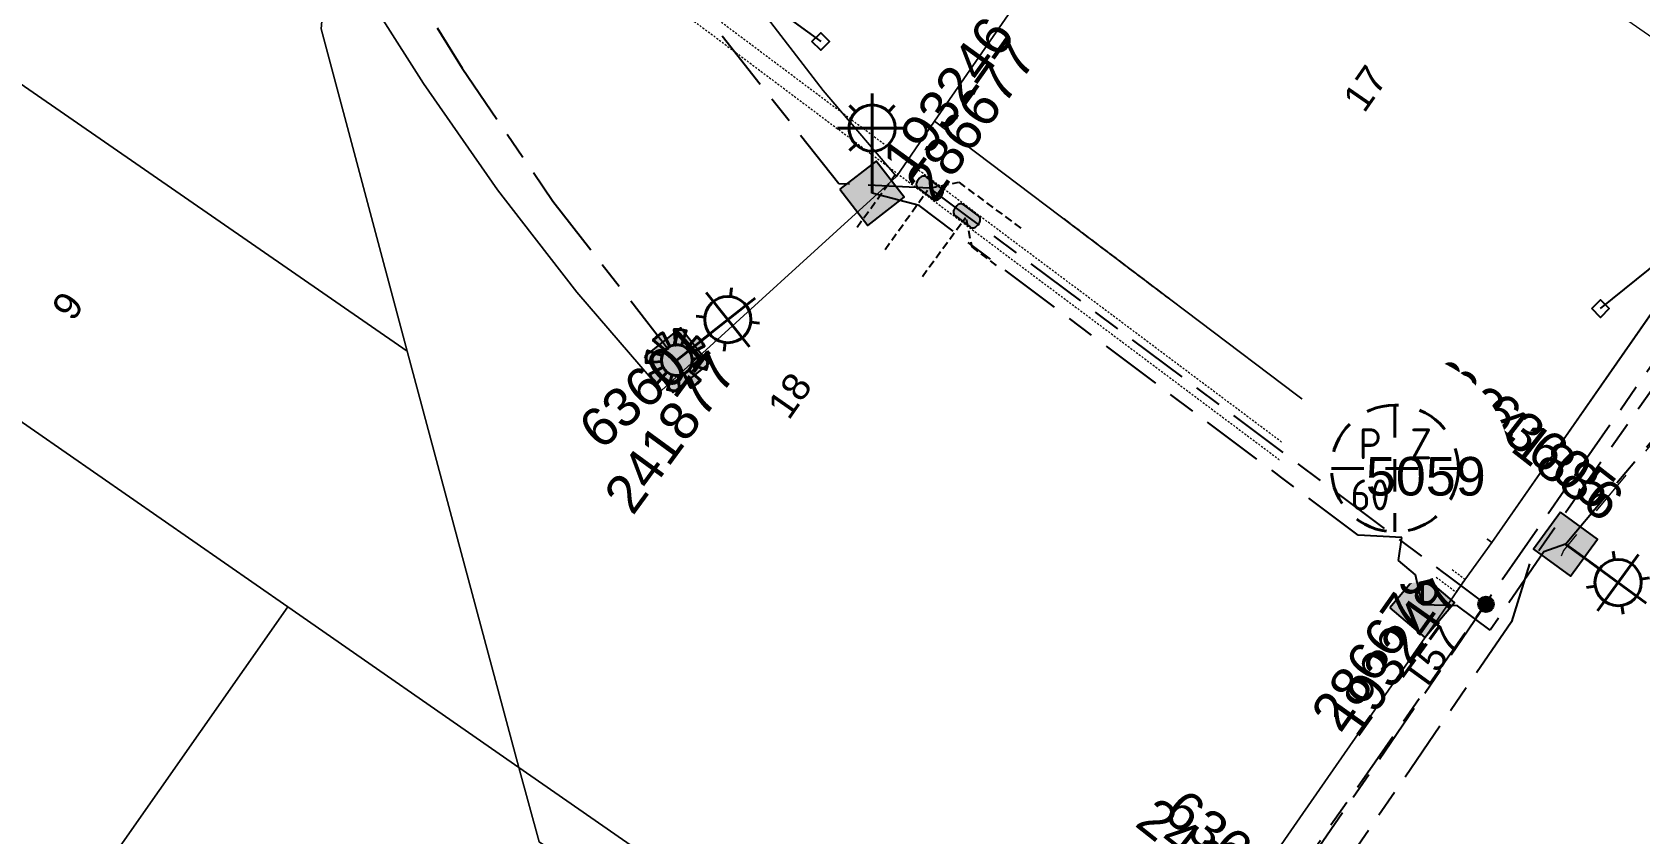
# Model space of a CAD drawing. Header units: metres. Extents: x 309980 to 311407, y 6249141 to 6251386.
# Drawn here: x 310674.1 to 310778.3, y 6249833.3 to 6249885.3 of the extents above; entities that cross this region are included whole.
import ezdxf
from ezdxf.enums import TextEntityAlignment as Align

# ---------------------------------------------------------------- set-up
doc = ezdxf.new("R2010")
doc.units = ezdxf.units.M
for name, pattern in [('Cable Exist UG', [8.2, 4, -1.2, 1.8, -1.2]), ('Dash', [5, 3, -2]), ('DASHED', [0.75, 0.5, -0.25]), ('HIDDEN', [0.375, 0.25, -0.125]), ('HIDDEN2', [0.1875, 0.125, -0.0625])]:
    doc.linetypes.add(name, pattern=pattern)
doc.layers.get('0').update_dxf_attribs({"color": 6})
for name, color, linetype, lineweight in [('Cadastre Buildings_SP_EXT', 9, 'Continuous', 5), ('Cadastre Developer_SP_EXT', 9, 'Continuous', 5), ('Cadastre Land Parcels_SP_EXT', 9, 'Continuous', 5), ('Cadastre Other Property_SP_EXT', 9, 'HIDDEN', 5), ('Cadastre Roads_SP_EXT', 9, 'Continuous', 5)]:
    doc.layers.add(name, color=color, linetype=linetype, lineweight=lineweight)
for name, color, linetype in [('Equip_HV_EXT', 7, 'Continuous'), ('Equip_SL_EXT', 7, 'Continuous'), ('Equip_SP_SL_EXT', 7, 'Continuous'), ('Mains_HV_EXT', 7, 'Continuous'), ('Mains_LV_EXT', 7, 'Continuous'), ('Mains_SL_EXT', 7, 'Continuous'), ('Services_SP_EXT', 7, 'Continuous'), ('SupportsUG_SP_LV_EXT', 7, 'Continuous'), ('SupportsUG_SP_LV_SL_EXT', 7, 'Continuous')]:
    doc.layers.add(name, color=color, linetype=linetype)
doc.layers.add('UNKNOWN_FEATURES', color=1, linetype='DASHED', plot=False)
doc.styles.add('COLUMN_LABEL', font='arial.ttf')
doc.styles.add('iecARIAL', font='arial.ttf', dxfattribs={"height": 2})
doc.styles.add('IESYMBOL1', font='isocp.shx')
doc.styles.add('POLE_LABEL', font='arial.ttf')
doc.styles.add('SLCP_LABEL', font='arial.ttf', dxfattribs={"height": 3.5})
doc.styles.get("Standard").update_dxf_attribs({"font": 'arial.ttf'})

# ---------------------------------------------------------------- blocks, each defined once
blk = doc.blocks.new('COLUMN_EXT')
blk.add_hatch(color=256).paths.add_polyline_path([(-1.49, 1.48), (-1.49, -1.49), (1.48, -1.49), (1.48, 1.48)])
blk.add_lwpolyline([(-1.49, -1.49), (1.48, -1.49), (1.48, 1.48), (-1.49, 1.48)], close=True)
for tag, height, style, flags, p in [('ASSET_NUM', 2.5, 'COLUMN_LABEL', 8, (2, 2)), ('STRUCTURE_PLANT_NUMBER', 0.2, 'POLE_LABEL', 9, (1.81, 0.03)), ('STREET_CODE', 0.2, 'COLUMN_LABEL', 9, (1.81, -0.2))]:
    blk.add_attdef(tag, text='', height=height, dxfattribs=dict(style=style, flags=flags)).set_placement(p, align=Align.MIDDLE_LEFT)
at = {"flags": 9}
for tag, p in [('COLUMN_TYPE', (1.81, -0.4)), ('OWNED_BY', (1.81, -0.6)), ('STATE', (1.81, -0.8)), ('USAGE', (1.81, -1)), ('STREETNAME', (1.81, -1.6)), ('SUBURB', (1.81, -1.8)), ('LEGEND', (1.81, -1.2)), ('LOCATION', (1.81, -1.4)), ('NOTES', (1.81, -2))]:
    blk.add_attdef(tag, text='', height=0.2, dxfattribs=at).set_placement(p, align=Align.MIDDLE_LEFT)
at = {"flags": 1}
blk.add_attdef('Z', (1.81, -2.35), '', height=0.2, dxfattribs=at)
blk = doc.blocks.new('PILLAR_EXT')
blk.add_hatch(color=256).paths.add_polyline_path([(-2.475, 0.99), (-2.475, -0.99), (2.475, -0.99), (2.475, 0.99)])
blk.add_lwpolyline([(-2.475, -0.99), (2.475, -0.99), (2.475, 0.99), (-2.475, 0.99)], close=True)
at = {"style": 'iecARIAL', "flags": 8}
blk.add_attdef('ASSET_NUM', (1.5, 3.5), '', height=2.5, dxfattribs=at)
for tag, p, flags in [('OWNED_BY', (0, -0.2), 9), ('STATE', (0, -0.4), 9), ('SUPPORT_TYPE', (0, -0.6), 9), ('USAGE', (0, -0.8), 9), ('LEGEND', (0, -1), 9), ('LOCATION', (0, -1.2), 9), ('STREETNAME', (0, -1.8), 9), ('SUBURB', (0, -2), 1), ('NOTES', (0, -1.4), 9), ('PARENT', (0, -1.6), 9)]:
    blk.add_attdef(tag, p, '', height=0.2, dxfattribs=dict(flags=flags))
blk = doc.blocks.new('SL_LANTERN_EXT')
at = {"lineweight": 40}
for p, q in [((0, 1.97), (0, 6.47)), ((-1.46, 5.68), (-1.06, 5.28)), ((1.46, 5.68), (1.06, 5.28)), ((-2.25, 4.22), (2.25, 4.22)), ((-1.46, 2.76), (-1.06, 3.16)), ((1.46, 2.76), (1.06, 3.16)), ((0, 0), (0, 2.72))]:
    blk.add_line(p, q, dxfattribs=at)
blk.add_circle((0, 4.22), 1.5, dxfattribs=at)
at = {"style": 'iecARIAL', "flags": 8}
blk.add_attdef('ASSET_NUM', (1.5, 1.5), '', height=2.5, dxfattribs=at)
for tag, p, height, flags in [('CONSTRUCTED_VOLTAGE', (0.98, -0.65), 0.2, 9), ('CONTROL_TYPE', (0.98, -0.85), 0.2, 9), ('LANTERN_PURPOSE', (0.98, -1.05), 0.2, 9), ('LNUMBER', (2.18, -3.25), 2.5, 8), ('OPERATING_VOLTAGE', (0.98, -1.65), 0.2, 9), ('ORIENTATION', (0.98, -1.85), 0.2, 9), ('OWNED_BY', (0.98, -2.05), 0.2, 9), ('STATE', (0.98, -2.25), 0.2, 9), ('LANTERN_TYPE', (0.98, -1.25), 0.2, 9), ('NO_PHASES', (0.98, -1.45), 0.2, 9), ('USAGE', (0.98, -2.45), 0.2, 9), ('CEXIST', (0.98, -2.65), 0.2, 9), ('CNEW', (0.98, -2.85), 0.2, 9), ('CNUMBER', (0.98, -3.05), 0.2, 9), ('CREMOVE', (0.98, -3.25), 0.2, 9), ('CREPLACE', (0.98, -3.45), 0.2, 9), ('LKINGHEIGHT', (0.98, -3.65), 0.2, 9), ('LBRACKET', (0.98, -3.85), 0.2, 9), ('LBRACKETVOCAB', (0.98, -4.05), 0.2, 9), ('LCATEGORY', (0.98, -4.25), 0.2, 9), ('LCHARGE1', (0.98, -4.45), 0.2, 9), ('LCHARGE1PERCENT', (0.98, -4.65), 0.2, 9), ('LCHARGE2', (0.98, -4.85), 0.2, 9), ('LCHARGE2PERCENT', (0.98, -5.05), 0.2, 9), ('LCHARGE3', (0.98, -5.25), 0.2, 9), ('LCHARGE3PERCENT', (0.98, -5.45), 0.2, 9), ('LEXIST', (0.98, -5.65), 0.2, 9), ('LLAMP', (0.98, -5.85), 0.2, 9), ('LLAMPVOCAB', (0.98, -6.05), 0.2, 9), ('LMAST', (0.98, -6.25), 0.2, 9), ('LMASTVOCAB', (0.98, -6.45), 0.2, 9), ('LNEW', (0.98, -6.65), 0.2, 9), ('LANTNUMBER', (0.98, -6.85), 0.2, 9), ('LOUTREACH', (0.98, -7.25), 0.2, 9), ('LOUTREACHVOCAB', (0.98, -7.45), 0.2, 9), ('LRATECODE', (0.98, -7.65), 0.2, 9), ('LREMOVE', (0.98, -7.85), 0.2, 9), ('LREPLACE', (0.98, -8.05), 0.2, 9), ('LTYPE', (0.98, -8.25), 0.2, 9), ('LTYPEVOCAB', (0.98, -8.45), 0.2, 9), ('STREETNAME', (0.98, -9.25), 0.2, 9), ('SUBURB', (0.98, -9.45), 0.2, 1), ('LEGEND', (0.98, -8.65), 0.2, 9), ('LOCATION', (0.98, -8.85), 0.2, 9), ('NOTES', (0.98, -9.05), 0.2, 9)]:
    blk.add_attdef(tag, p, '', height=height, dxfattribs=dict(flags=flags))
blk = doc.blocks.new('SL_NIGHTWATCH_EXT')
at = {"lineweight": 40}
h = blk.add_hatch(color=256, dxfattribs=at)
h.paths.add_polyline_path([(0.39, 1.96, 0.098491), (-0.39, 1.96), (-0.2, 0.98, -0.098491), (0.19, 0.98)])
h.paths.add_polyline_path([(0.55, 0.83, -0.098491), (0.83, 0.56), (1.66, 1.11, 0.098491), (1.11, 1.66)])
h.paths.add_polyline_path([(0.98, 0.2, -0.098491), (0.98, -0.19), (1.96, -0.39, 0.098491), (1.96, 0.39)])
h.paths.add_polyline_path([(0.83, -0.55, -0.098491), (0.56, -0.83), (1.11, -1.66, 0.098491), (1.66, -1.11)])
h.paths.add_polyline_path([(-0.19, -0.98), (-0.39, -1.96, 0.098491), (0.39, -1.96), (0.2, -0.98, -0.098491)])
h.paths.add_polyline_path([(-0.83, -0.56), (-1.66, -1.11, 0.098491), (-1.11, -1.66), (-0.55, -0.83, -0.098491)])
h.paths.add_polyline_path([(-0.98, 0.19), (-1.96, 0.39, 0.098491), (-1.96, -0.39), (-0.98, -0.2, -0.098491)])
h.paths.add_polyline_path([(-1.11, 1.66, 0.098491), (-1.66, 1.11), (-0.83, 0.55, -0.098491), (-0.56, 0.83)])
for p, q in [((-1.16, 1.63), (-1.16, 1.63, 0)), ((-1.1, 1.64), (-1.1, 1.64, 0)), ((1.08, 1.63), (1.08, 1.63, 0)), ((-0.86, -0.57), (-0.86, -0.57, 0)), ((0.82, -0.57), (0.82, -0.57, 0)), ((1.96, -0.37), (1.96, -0.37, 0)), ((1.13, -1.65), (1.13, -1.65, 0))]:
    blk.add_line(p, q, dxfattribs=at)
for points in [[(-0.56, 0.83, 0.098491), (-0.83, 0.55), (-1.66, 1.11, -0.098491), (-1.11, 1.66)], [(-0.2, 0.98, -0.098491), (0.19, 0.98), (0.39, 1.96, 0.098491), (-0.39, 1.96)], [(0.83, 0.56), (1.66, 1.11, 0.098491), (1.11, 1.66), (0.55, 0.83, -0.098491)], [(-0.98, 0.19, 0.098491), (-0.98, -0.2), (-1.96, -0.39, -0.098491), (-1.96, 0.39)], [(0.98, -0.19), (1.96, -0.39, 0.098491), (1.96, 0.39), (0.98, 0.2, -0.098491)], [(-0.83, -0.56, 0.098491), (-0.55, -0.83), (-1.11, -1.66, -0.098491), (-1.66, -1.11)], [(0.2, -0.98), (0.39, -1.96, -0.098491), (-0.39, -1.96), (-0.19, -0.98, 0.098491)], [(0.56, -0.83), (1.11, -1.66, 0.098491), (1.66, -1.11), (0.83, -0.55, -0.098491)]]:
    blk.add_lwpolyline(points, format="xyb", close=True, dxfattribs=at)
blk.add_circle((0, 0), 1, dxfattribs=at)
blk = doc.blocks.new('CCP_EXT')
at = {"flags": 9}
for tag, p in [('STATE', (0, -1.8)), ('USAGE', (0, -1.2)), ('LEGEND', (0, -1.4)), ('LIFE_SUPPORT', (0, -1.6)), ('NOTES', (0, -2))]:
    blk.add_attdef(tag, text='', height=0.2, dxfattribs=at).set_placement(p, align=Align.MIDDLE_LEFT)
blk.add_wipeout([(0, 0.57), (0.57, 0), (0, -0.57), (-0.57, 0)])
blk.add_lwpolyline([(-0.57, 0), (0, 0.57), (0.57, 0), (0, -0.57), (-0.57, 0)])
at = {"flags": 1}
blk.add_attdef('Z', (0, 0), '', height=0.2, dxfattribs=at)
at = {"flags": 9}
for tag, p in [('CCP_TYPE', (0, 0)), ('CONSTRUCTED_VOLTAGE', (0, -0.2)), ('OPERATING_VOLTAGE', (0, -0.6)), ('ORIENTATION', (0, -0.8)), ('OWNED_BY', (0, -1)), ('NO_PHASES', (0, -0.4))]:
    blk.add_attdef(tag, text='', height=0.2, dxfattribs=at).set_placement(p, align=Align.MIDDLE_LEFT)
blk = doc.blocks.new('HV_STJ_EXT')
h = blk.add_hatch(color=256)
edge = h.paths.add_edge_path()
edge.add_ellipse((-0.59, 0.13), major_axis=(0.226, 0.226), ratio=1, start_angle=45, end_angle=135)
edge.add_line((-0.91, 0.13), (-0.91, -0.13))
edge.add_ellipse((-0.59, -0.13), major_axis=(0.226, 0.226), ratio=1, start_angle=135, end_angle=225)
edge.add_line((-0.59, -0.45), (0.59, -0.45))
edge.add_ellipse((0.59, -0.13), major_axis=(-0.226, 0.226), ratio=1, start_angle=135, end_angle=225)
edge.add_line((0.91, -0.13), (0.91, 0.13))
edge.add_ellipse((0.59, 0.13), major_axis=(-0.226, 0.226), ratio=1, start_angle=225, end_angle=315)
edge.add_line((0.59, 0.45), (-0.59, 0.45))
blk.add_lwpolyline([(-0.91, 0.13), (-0.91, -0.13, 0.414214), (-0.59, -0.45), (0.59, -0.45, 0.414214), (0.91, -0.13), (0.91, 0.13, 0.414214), (0.59, 0.45), (-0.59, 0.45, 0.414214)], format="xyb", close=True)
for tag, flags, p in [('ORIENTATION', 9, (1.5, 0)), ('Z', 1, (1.5, -0.8)), ('USAGE', 9, (1.5, -0.2)), ('LEGEND', 9, (1.5, -0.4)), ('NOTES', 9, (1.5, -0.6))]:
    blk.add_attdef(tag, text='', height=0.2, dxfattribs=dict(flags=flags)).set_placement(p, align=Align.MIDDLE_LEFT)
blk = doc.blocks.new('SLCP_ZELL_EXT')
blk.add_wipeout([(-0.24, 7.5), (-0.71, 7.47), (-1.17, 7.41), (-1.64, 7.32), (-2.09, 7.21), (-2.54, 7.06), (-2.98, 6.89), (-3.41, 6.69), (-3.82, 6.46), (-4.22, 6.21), (-4.6, 5.93), (-4.96, 5.63), (-5.31, 5.31), (-5.63, 4.96), (-5.93, 4.6), (-6.21, 4.22), (-6.46, 3.82), (-6.69, 3.41), (-6.89, 2.98), (-7.06, 2.54), (-7.21, 2.09), (-7.32, 1.64), (-7.41, 1.17), (-7.47, 0.71), (-7.5, 0.24), (-7.5, -0.24), (-7.47, -0.71), (-7.41, -1.17), (-7.32, -1.64), (-7.21, -2.09), (-7.06, -2.54), (-6.89, -2.98), (-6.69, -3.41), (-6.46, -3.82), (-6.21, -4.22), (-5.93, -4.6), (-5.63, -4.96), (-5.31, -5.31), (-4.96, -5.63), (-4.6, -5.93), (-4.22, -6.21), (-3.82, -6.46), (-3.41, -6.69), (-2.98, -6.89), (-2.54, -7.06), (-2.09, -7.21), (-1.64, -7.32), (-1.17, -7.41), (-0.71, -7.47), (-0.24, -7.5), (0.24, -7.5), (0.71, -7.47), (1.17, -7.41), (1.64, -7.32), (2.09, -7.21), (2.54, -7.06), (2.98, -6.89), (3.41, -6.69), (3.82, -6.46), (4.22, -6.21), (4.6, -5.93), (4.96, -5.63), (5.31, -5.31), (5.63, -4.96), (5.93, -4.6), (6.21, -4.22), (6.46, -3.82), (6.69, -3.41), (6.89, -2.98), (7.06, -2.54), (7.21, -2.09), (7.32, -1.64), (7.41, -1.17), (7.47, -0.71), (7.5, -0.24), (7.5, 0.24), (7.47, 0.71), (7.41, 1.17), (7.32, 1.64), (7.21, 2.09), (7.06, 2.54), (6.89, 2.98), (6.69, 3.41), (6.46, 3.82), (6.21, 4.22), (5.93, 4.6), (5.63, 4.96), (5.31, 5.31), (4.96, 5.63), (4.6, 5.93), (4.22, 6.21), (3.82, 6.46), (3.41, 6.69), (2.98, 6.89), (2.54, 7.06), (2.09, 7.21), (1.64, 7.32), (1.17, 7.41), (0.71, 7.47), (0.24, 7.5)])
at = {"linetype": 'Dash', "lineweight": 40, "ltscale": 0.7}
for p, q in [((0, 4.11), (0, -4.11)), ((-4.11, 0), (4.11, 0))]:
    blk.add_line(p, q, dxfattribs=at)
blk.add_circle((0, 0), 4.11, dxfattribs=at)
at = {"lineweight": 40, "style": 'IESYMBOL1'}
for s, p in [('P', (-1.6, 0)), ('Z', (1.7, 0)), ('60', (-1.61, -3.31))]:
    blk.add_text(s, height=2, dxfattribs=at).set_placement(p, align=Align.BOTTOM_CENTER)
at = {"style": 'SLCP_LABEL'}
for tag, height, flags, p in [('ASSET_NUM', 2.5, 8, (2, 2)), ('STREET_CODE', 0.2, 9, (0, -0.2))]:
    blk.add_attdef(tag, text='', height=height, dxfattribs=dict(at, flags=flags)).set_placement(p, align=Align.MIDDLE_LEFT)
at = {"flags": 1}
blk.add_attdef('Z', (0, 0), '', height=0.2, dxfattribs=at)
at = {"flags": 9}
for tag, p in [('CONSTRUCTED_VOLTAGE', (0, -0.4)), ('CONTROL_TYPE', (0, -0.6)), ('OPERATING_VOLTAGE', (0, -1)), ('NO_PHASES', (0, -0.8)), ('ORIENTATION', (0, -1.2)), ('OWNED_BY', (0, -1.4)), ('STATE', (0, -2)), ('USAGE', (0, -1.6)), ('LOCATION', (0, -1.8)), ('NOTES', (0, -2.2))]:
    blk.add_attdef(tag, text='', height=0.2, dxfattribs=at).set_placement(p, align=Align.MIDDLE_LEFT)
blk = doc.blocks.new('CONNECTOR_NODE_EXT')
h = blk.add_hatch(color=256)
edge = h.paths.add_edge_path()
edge.add_arc((0, 0), 0.5, 0, 360)
blk.add_circle((0, 0), 0.5)
at = {"flags": 1}
blk.add_attdef('Z', (0, 0), '', height=0.2, dxfattribs=at)
at = {"flags": 9}
for tag, p in [('CONNECTOR_TYPE', (0, 0)), ('CONSTRUCTED_VOLTAGE', (0, -0.2)), ('OPERATING_VOLTAGE', (0, -0.6)), ('ORIENTATION', (0, -0.8)), ('SUBTYPE', (0, -1)), ('NO_PHASES', (0, -0.4)), ('USAGE', (0, -1.2)), ('NOTES', (0, -1.4))]:
    blk.add_attdef(tag, text='', height=0.2, dxfattribs=at).set_placement(p, align=Align.MIDDLE_LEFT)

msp = doc.modelspace()

# ---------------------------------------------------------------- linework, layer by layer
at = {"layer": 'Cadastre Buildings_SP_EXT', "linetype": 'Continuous'}
for points in [[(310693.25, 6249890.68), (310660.3, 6249913.66), (310649.63, 6249898.36), (310698.39, 6249864.61), (310692.82, 6249885.51), (310693.25, 6249890.68)], [(310690.66, 6249848.04), (310639.36, 6249883.68), (310628.56, 6249868.07), (310672.45, 6249837.21), (310661.89, 6249822.31), (310669.18, 6249817.28), (310676.68, 6249828.06), (310690.66, 6249848.04)]]:
    msp.add_lwpolyline(points, close=True, dxfattribs=at)
at = {"layer": 'Cadastre Land Parcels_SP_EXT', "linetype": 'Continuous'}
for points in [[(310728.56, 6249920.08), (310726.21, 6249921.89), (310726.19, 6249921.79), (310719.01, 6249889.99), (310720.87, 6249887.31), (310725.34, 6249881.5), (310730.11, 6249875.93), (310732.57, 6249879.52), (310743.23, 6249894.93), (310750.14, 6249904.99), (310736.76, 6249914.33), (310728.56, 6249920.08)], [(310787.39, 6249879.15), (310750.14, 6249904.99), (310743.23, 6249894.93), (310732.57, 6249879.52), (310768.67, 6249852.22), (310780.38, 6249869.04), (310787.39, 6249879.15)], [(310698.39, 6249864.61), (310649.63, 6249898.36), (310639.36, 6249883.68), (310690.66, 6249848.04), (310705.64, 6249837.64), (310698.39, 6249864.61)], [(310730.11, 6249875.93), (310714.87, 6249862.07), (310709.38, 6249868.43), (310705.8, 6249873.05), (310704.24, 6249875.06), (310699.45, 6249881.96), (310696.7, 6249886.29), (310693.34, 6249891.79), (310693.25, 6249890.68), (310692.82, 6249885.51), (310698.39, 6249864.61), (310705.64, 6249837.64), (310741.33, 6249812.83), (310743.01, 6249815.28), (310744.35, 6249817.2), (310756.43, 6249834.66), (310765.01, 6249847.03), (310766.93, 6249849.79), (310768.67, 6249852.22), (310732.57, 6249879.52), (310730.11, 6249875.93)], [(310739.57, 6249810.26), (310706.94, 6249832.81), (310705.64, 6249837.64), (310690.66, 6249848.04), (310676.68, 6249828.06), (310727.29, 6249792.57), (310739.57, 6249810.26)], [(310741.33, 6249812.83), (310705.64, 6249837.64), (310706.94, 6249832.81), (310739.57, 6249810.26), (310741.33, 6249812.83)]]:
    msp.add_lwpolyline(points, close=True, dxfattribs=at)
at = {"layer": 'Mains_HV_EXT', "linetype": 'Cable Exist UG'}
for points in [[(310734.68, 6249873.37), (310732.25, 6249875.18)], [(310768.29, 6249848.21), (310738.12, 6249804.3)]]:
    msp.add_lwpolyline(points, dxfattribs=at)
at = {"layer": 'Mains_SL_EXT', "linetype": 'Cable Exist UG'}
msp.add_lwpolyline([(310691.71, 6249899.52), (310701.95, 6249882.96), (310707.84, 6249874.34), (310715.87, 6249864.03)], dxfattribs=at)
at = {"layer": 'UNKNOWN_FEATURES'}
for points in [[(310730.04, 6249876.07), (310727.49, 6249872.55)], [(310732.25, 6249875.18), (310734.13, 6249875.56), (310738.17, 6249872.58)], [(310729.36, 6249871.2), (310732.11, 6249875.04)], [(310731.78, 6249869.45), (310734.58, 6249873.28)], [(310734.62, 6249873.17), (310734.97, 6249871.38), (310736.57, 6249870.17)], [(310740.93, 6249873.18), (310747.72, 6249868.05)]]:
    msp.add_lwpolyline(points, dxfattribs=at)

# ---------------------------------------------------------------- block references
at = {"layer": 'Equip_HV_EXT'}
for p, rotation in [((310732.25, 6249875.18), 323.1923413780383), ((310734.66, 6249873.38), 323.1923515030803)]:
    msp.add_blockref('HV_STJ_EXT', p, dxfattribs=dict(at, rotation=rotation))
msp.add_blockref('CONNECTOR_NODE_EXT', (310768.29, 6249848.21), dxfattribs=at)
at = {"layer": 'Equip_SP_SL_EXT'}
ref = msp.add_blockref('SL_LANTERN_EXT', (310728.52, 6249874.85), dxfattribs=at)
ref.add_attrib('ASSET_NUM', '193246', dxfattribs={"layer": '0', "height": 2.5, "rotation": 54.1444, "style": 'iecARIAL'}).set_placement((310730.02, 6249876.35), align=Align.MIDDLE_LEFT)
ref = msp.add_blockref('SL_LANTERN_EXT', (310715.87, 6249864.03), dxfattribs=dict(at, rotation=308.500879973097))
ref.add_attrib('ASSET_NUM', '63601', dxfattribs={"layer": '0', "height": 2.5, "rotation": 41.738, "style": 'iecARIAL'}).set_placement((310717.37, 6249865.53), align=Align.MIDDLE_RIGHT)
at = {"layer": 'Equip_SP_SL_EXT', "rotation": 308.500879973097}
msp.add_blockref('SL_NIGHTWATCH_EXT', (310715.87, 6249864.03), dxfattribs=at)
at = {"layer": 'Equip_SP_SL_EXT'}
ref = msp.add_blockref('SL_LANTERN_EXT', (310773.44, 6249852.1), dxfattribs=dict(at, rotation=233.9264758942315))
ref.add_attrib('ASSET_NUM', '63605', dxfattribs={"layer": '0', "height": 2.5, "rotation": 322.0309, "style": 'iecARIAL'}).set_placement((310774.94, 6249853.6), align=Align.BOTTOM_RIGHT)
ref = msp.add_blockref('SL_LANTERN_EXT', (310764.17, 6249848.17), dxfattribs=at)
ref.add_attrib('ASSET_NUM', '193247', dxfattribs={"layer": '0', "height": 2.5, "rotation": 54.6599, "style": 'iecARIAL'}).set_placement((310765.67, 6249849.67), align=Align.MIDDLE_RIGHT)
ref = msp.add_blockref('SL_LANTERN_EXT', (310754.15, 6249827.89), dxfattribs=dict(at, rotation=234.1401618681111))
ref.add_attrib('ASSET_NUM', '63602', dxfattribs={"layer": '0', "height": 2.5, "rotation": 321.6819, "style": 'iecARIAL'}).set_placement((310755.65, 6249829.39), align=Align.MIDDLE_RIGHT)
at = {"layer": 'SupportsUG_SP_LV_EXT'}
ref = msp.add_blockref('PILLAR_EXT', (310762.83, 6249852.53), dxfattribs=dict(at, rotation=325.2568198295853))
ref.add_attrib('ASSET_NUM', '5098', dxfattribs={"layer": '0', "height": 2.5, "rotation": 56.4682, "style": 'iecARIAL'}).set_placement((310764.33, 6249856.03), align=Align.BOTTOM_LEFT)
at = {"layer": 'SupportsUG_SP_LV_SL_EXT'}
ref = msp.add_blockref('COLUMN_EXT', (310728.52, 6249874.85), dxfattribs=dict(at, rotation=307.6713098988901))
ref.add_attrib('ASSET_NUM', '286677', dxfattribs={"layer": '0', "height": 2.5, "rotation": 54.6518, "style": 'COLUMN_LABEL'}).set_placement((310730.52, 6249875.6), align=Align.TOP_LEFT)
ref = msp.add_blockref('COLUMN_EXT', (310715.87, 6249864.03), dxfattribs=dict(at, rotation=308.500879973097))
ref.add_attrib('ASSET_NUM', '241877', dxfattribs={"layer": '0', "height": 2.5, "rotation": 53.8473, "style": 'COLUMN_LABEL'}).set_placement((310717.87, 6249864.78), align=Align.TOP_RIGHT)
ref = msp.add_blockref('COLUMN_EXT', (310773.44, 6249852.1), dxfattribs=dict(at, rotation=233.9264758942315))
ref.add_attrib('ASSET_NUM', '241886', dxfattribs={"layer": '0', "height": 2.5, "rotation": 322.0309, "style": 'COLUMN_LABEL'}).set_placement((310775.44, 6249852.85), align=Align.BOTTOM_RIGHT)
ref = msp.add_blockref('COLUMN_EXT', (310764.17, 6249848.15), dxfattribs=dict(at, rotation=319.8117068967451))
ref.add_attrib('ASSET_NUM', '286678', dxfattribs={"layer": '0', "height": 2.5, "rotation": 54.8988, "style": 'COLUMN_LABEL'}).set_placement((310766.17, 6249848.9), align=Align.BOTTOM_RIGHT)
ref = msp.add_blockref('COLUMN_EXT', (310754.15, 6249827.89), dxfattribs=dict(at, rotation=234.1401618681111))
ref.add_attrib('ASSET_NUM', '241883', dxfattribs={"layer": '0', "height": 2.5, "rotation": 321.6819, "style": 'COLUMN_LABEL'}).set_placement((310756.15, 6249828.64), align=Align.TOP_RIGHT)

# ---------------------------------------------------------------- texts
at = {"layer": 'Cadastre Land Parcels_SP_EXT'}
for s, rotation, p in [('17', 55.27, (310760.4, 6249879.98)), ('9', 55.122, (310676.74, 6249866.47)), ('18', 55.21, (310723.12, 6249860.08))]:
    msp.add_text(s, height=1.8, rotation=rotation, dxfattribs=at).set_placement(p)
at = {"layer": 'Mains_LV_EXT'}
msp.add_text('T57', height=1.8, rotation=54.04, dxfattribs=at).set_placement((310764.22, 6249842.45))

# ---------------------------------------------------------------- next in the draw order: block references
at = {"layer": 'Services_SP_EXT'}
for p in [(310725.19, 6249884.68), (310775.71, 6249867.37)]:
    msp.add_blockref('CCP_EXT', p, dxfattribs=at)

# ---------------------------------------------------------------- next in the draw order: linework, layer by layer
at = {"layer": 'Cadastre Developer_SP_EXT', "linetype": 'Dash'}
msp.add_lwpolyline([(310809.17, 6249895.15), (310773.31, 6249851.69), (310773.17, 6249851.33)], dxfattribs=at)
at = {"layer": 'Cadastre Other Property_SP_EXT', "linetype": 'HIDDEN2'}
msp.add_lwpolyline([(310704.03, 6249895.7), (310766.36, 6249849), (310766.93, 6249849.82), (310705.14, 6249896.12), (310712.1, 6249928.55), (310711.12, 6249928.77), (310704.03, 6249895.7)], close=True, dxfattribs=at)
at = {"layer": 'Cadastre Roads_SP_EXT', "linetype": 'Continuous'}
for points in [[(310632.7, 6249620.14), (310825.15, 6249897.54), (310825.15, 6249897.54), (310851.65, 6249935.73), (310861.17, 6249948.8), (310845.44, 6249959.63), (310822.67, 6249958.75), (310822.65, 6249958.59), (310822.51, 6249957.97), (310822.29, 6249957.37), (310812.57, 6249931.99), (310808.86, 6249922.51), (310805.34, 6249913.43), (310800.24, 6249903.84), (310795.69, 6249895.23), (310790.96, 6249886.02), (310787.39, 6249879.15), (310780.39, 6249869.04), (310768.67, 6249852.22), (310766.93, 6249849.79), (310765.01, 6249847.03), (310756.43, 6249834.66), (310744.35, 6249817.2)], [(310670.77, 6249928.73), (310670.76, 6249928.72), (310693.34, 6249891.79), (310696.7, 6249886.29), (310699.45, 6249881.96), (310704.24, 6249875.06), (310705.8, 6249873.05), (310709.38, 6249868.43), (310714.87, 6249862.07), (310730.11, 6249875.93), (310725.34, 6249881.5), (310720.87, 6249887.31), (310719.01, 6249889.99), (310715.34, 6249895.6), (310711.78, 6249901.07), (310708.5, 6249906.72), (310708.44, 6249906.84), (310704.57, 6249913.39), (310699.37, 6249922.13), (310687.15, 6249942.17), (310685.19, 6249949.36), (310685.19, 6249949.36)]]:
    msp.add_lwpolyline(points, dxfattribs=at)
at = {"layer": 'Mains_HV_EXT', "linetype": 'Cable Exist UG'}
msp.add_lwpolyline([(310732.25, 6249875.18), (310726.36, 6249875.46), (310716.83, 6249887.52), (310706.34, 6249904.1)], dxfattribs=at)
at = {"layer": 'Mains_SL_EXT', "linetype": 'Cable Exist UG'}
msp.add_lwpolyline([(310773.44, 6249852.1), (310792.2, 6249874.54)], dxfattribs=at)
at = {"layer": 'Services_SP_EXT'}
for points in [[(310706.6, 6249906.02), (310708.35, 6249905.15), (310718.28, 6249889.71), (310725.19, 6249884.68)], [(310775.71, 6249867.37), (310789.03, 6249878.11)]]:
    msp.add_lwpolyline(points, dxfattribs=at)

# ---------------------------------------------------------------- next in the draw order: block references
at = {"layer": 'Equip_SL_EXT'}
ref = msp.add_blockref('SLCP_ZELL_EXT', (310762.39, 6249857.01), dxfattribs=at)
ref.add_attrib('ASSET_NUM', '5059', dxfattribs={"layer": '0', "height": 2.5, "style": 'SLCP_LABEL'}).set_placement((310764.39, 6249857.76), align=Align.TOP_CENTER)

# ---------------------------------------------------------------- next in the draw order: linework, layer by layer
at = {"layer": 'Mains_HV_EXT', "linetype": 'Cable Exist UG'}
for points in [[(310806.29, 6249908.59), (310789.88, 6249877.54), (310771.11, 6249850.83), (310769.94, 6249847.08), (310739.23, 6249802.26)], [(310768.29, 6249848.21), (310734.68, 6249873.37)]]:
    msp.add_lwpolyline(points, dxfattribs=at)
at = {"layer": 'Mains_LV_EXT', "linetype": 'Cable Exist UG'}
msp.add_lwpolyline([(310785.69, 6249873.27), (310738.3, 6249805.26), (310730.44, 6249808.11)], dxfattribs=at)
at = {"layer": 'Mains_SL_EXT', "linetype": 'Cable Exist UG'}
for points in [[(310762.83, 6249852.53), (310760.01, 6249852.69), (310731.56, 6249874.05), (310728.52, 6249874.85)], [(310764.17, 6249848.17), (310763.73, 6249850.13), (310762.62, 6249851.04), (310762.83, 6249852.53)], [(310773.44, 6249852.1), (310772.04, 6249851.6), (310772.04, 6249851.6), (310768.56, 6249846.53), (310766.44, 6249848.12), (310764.17, 6249848.17)]]:
    msp.add_lwpolyline(points, dxfattribs=at)

doc.saveas('drawing.dxf')
